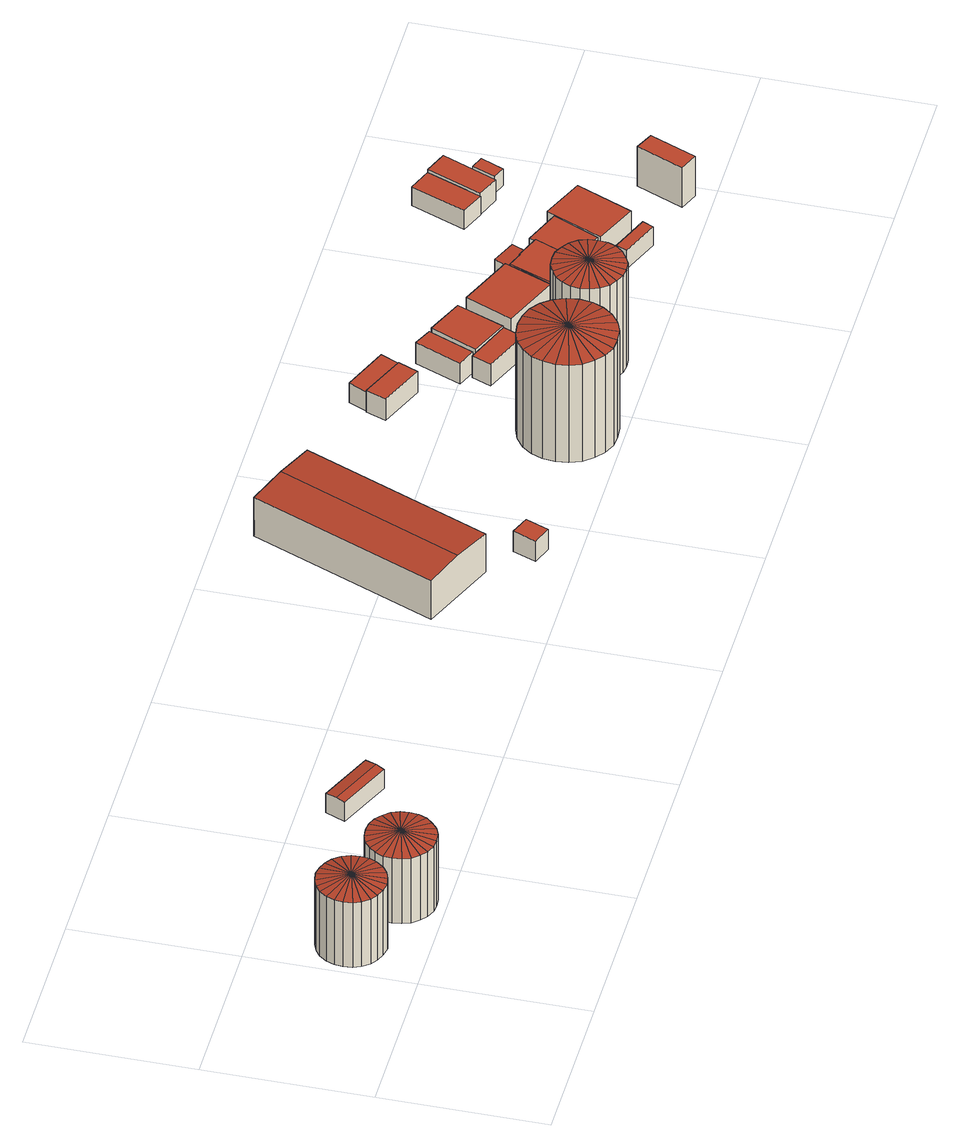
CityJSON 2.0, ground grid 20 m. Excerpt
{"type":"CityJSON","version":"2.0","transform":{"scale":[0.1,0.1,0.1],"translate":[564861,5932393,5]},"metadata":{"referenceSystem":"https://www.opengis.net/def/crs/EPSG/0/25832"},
"CityObjects":{
"building1":{"type":"Building","attributes":{"Grundfläche 2D":"51.512888","Grundhöhe NN":"5.032"},"geometry":[{"type":"Solid","lod":"3","boundaries":[[[[0,1,2]],[[0,3,1]],[[0,2,4]],[[0,4,5]],[[0,5,6]],[[0,6,7]],[[0,7,8]],[[0,8,9]],[[0,9,10]],[[0,10,11]],[[0,11,12]],[[0,12,13]],[[0,13,14]],[[0,14,15]],[[0,15,16]],[[0,16,17]],[[0,17,18]],[[0,18,19]],[[0,19,20]],[[0,20,21]],[[0,21,22]],[[0,22,23]],[[0,23,24]],[[0,24,3]],[[25,26,2,1]],[[26,27,4,2]],[[27,28,5,4]],[[28,29,6,5]],[[29,30,7,6]],[[31,25,1,3]],[[30,32,8,7]],[[32,33,9,8]],[[33,34,10,9]],[[34,35,11,10]],[[35,36,12,11]],[[36,37,13,12]],[[37,38,14,13]],[[38,39,15,14]],[[39,40,16,15]],[[40,41,17,16]],[[41,42,18,17]],[[42,43,19,18]],[[43,44,20,19]],[[44,45,21,20]],[[45,46,22,21]],[[46,47,23,22]],[[47,48,24,23]],[[48,31,3,24]],[[42,41,40,39,38,37,36,35,34,33,32,30,29,28,27,26,25,31,48,47,46,45,44,43]]]],"semantics":{"surfaces":[{"type":"RoofSurface"},{"type":"WallSurface"},{"type":"GroundSurface"}],"values":[[0,0,0,0,0,0,0,0,0,0,0,0,0,0,0,0,0,0,0,0,0,0,0,0,1,1,1,1,1,1,1,1,1,1,1,1,1,1,1,1,1,1,1,1,1,1,1,1,2]]}}]},
"building2":{"type":"Building","attributes":{"Grundfläche 2D":"51.512527","Grundhöhe NN":"5.002"},"geometry":[{"type":"Solid","lod":"3","boundaries":[[[[49,50,51]],[[49,52,50]],[[49,51,53]],[[49,53,54]],[[49,54,55]],[[49,55,56]],[[49,56,57]],[[49,57,58]],[[49,58,59]],[[49,59,60]],[[49,60,61]],[[49,61,62]],[[49,62,63]],[[49,63,64]],[[49,64,65]],[[49,65,66]],[[49,66,67]],[[49,67,68]],[[49,68,69]],[[49,69,70]],[[49,70,71]],[[49,71,72]],[[49,72,73]],[[49,73,52]],[[74,75,51,50]],[[75,76,53,51]],[[77,74,50,52]],[[76,78,54,53]],[[78,79,55,54]],[[79,80,56,55]],[[80,81,57,56]],[[81,82,58,57]],[[82,83,59,58]],[[83,84,60,59]],[[84,85,61,60]],[[85,86,62,61]],[[86,87,63,62]],[[87,88,64,63]],[[88,89,65,64]],[[89,90,66,65]],[[90,91,67,66]],[[91,92,68,67]],[[92,93,69,68]],[[93,94,70,69]],[[94,95,71,70]],[[95,96,72,71]],[[96,97,73,72]],[[97,77,52,73]],[[92,91,90,89,88,87,86,85,84,83,82,81,80,79,78,76,75,74,77,97,96,95,94,93]]]],"semantics":{"surfaces":[{"type":"RoofSurface"},{"type":"WallSurface"},{"type":"GroundSurface"}],"values":[[0,0,0,0,0,0,0,0,0,0,0,0,0,0,0,0,0,0,0,0,0,0,0,0,1,1,1,1,1,1,1,1,1,1,1,1,1,1,1,1,1,1,1,1,1,1,1,1,2]]}}]},
"building3":{"type":"Building","attributes":{"Grundfläche 2D":"18.307391","Grundhöhe NN":"5.607"},"geometry":[{"type":"Solid","lod":"3","boundaries":[[[[98,99,100,101]],[[102,99,98,103]],[[101,100,104,105]],[[103,98,101,105,106]],[[102,103,106,107]],[[104,100,99,102,107]],[[105,104,107,106]]]],"semantics":{"surfaces":[{"type":"RoofSurface"},{"type":"WallSurface"},{"type":"GroundSurface"}],"values":[[0,0,1,1,1,1,2]]}}]},
"building4":{"type":"Building","attributes":{"Grundfläche 2D":"7.392610","Grundhöhe NN":"5.637"},"geometry":[{"type":"Solid","lod":"3","boundaries":[[[[108,109,110,111]],[[112,113,111,110]],[[113,114,108,111]],[[114,115,109,108]],[[115,112,110,109]],[[115,114,113,112]]]],"semantics":{"surfaces":[{"type":"RoofSurface"},{"type":"WallSurface"},{"type":"GroundSurface"}],"values":[[0,1,1,1,1,2]]}}]},
"building5":{"type":"Building","attributes":{"Grundfläche 2D":"244.251799","Grundhöhe NN":"5.719"},"geometry":[{"type":"Solid","lod":"3","boundaries":[[[[116,117,118,119]],[[120,116,119,121]],[[121,119,118,122,123]],[[120,121,123,124]],[[117,116,120,124,125]],[[118,117,125,122]],[[123,122,125,124]]]],"semantics":{"surfaces":[{"type":"RoofSurface"},{"type":"WallSurface"},{"type":"GroundSurface"}],"values":[[0,0,1,1,1,1,2]]}}]},
"building6":{"type":"Building","attributes":{"Grundfläche 2D":"102.396946","Grundhöhe NN":"5.421"},"geometry":[{"type":"Solid","lod":"3","boundaries":[[[[126,127,128]],[[126,129,127]],[[126,128,130]],[[126,130,131]],[[126,131,132]],[[126,132,133]],[[126,133,134]],[[126,134,135]],[[126,135,136]],[[126,136,137]],[[126,137,138]],[[126,138,139]],[[126,139,140]],[[126,140,141]],[[126,141,142]],[[126,142,143]],[[126,143,144]],[[126,144,145]],[[126,145,146]],[[126,146,147]],[[126,147,148]],[[126,148,149]],[[126,149,150]],[[126,150,129]],[[151,152,128,127]],[[152,153,130,128]],[[153,154,131,130]],[[154,155,132,131]],[[155,156,133,132]],[[156,157,134,133]],[[157,158,135,134]],[[158,159,136,135]],[[159,160,137,136]],[[160,161,138,137]],[[161,162,139,138]],[[162,163,140,139]],[[163,164,141,140]],[[164,165,142,141]],[[165,166,143,142]],[[166,167,144,143]],[[167,168,145,144]],[[168,169,146,145]],[[169,170,147,146]],[[170,171,148,147]],[[171,172,149,148]],[[173,151,127,129]],[[172,174,150,149]],[[174,173,129,150]],[[167,166,165,164,163,162,161,160,159,158,157,156,155,154,153,152,151,173,174,172,171,170,169,168]]]],"semantics":{"surfaces":[{"type":"RoofSurface"},{"type":"WallSurface"},{"type":"GroundSurface"}],"values":[[0,0,0,0,0,0,0,0,0,0,0,0,0,0,0,0,0,0,0,0,0,0,0,0,1,1,1,1,1,1,1,1,1,1,1,1,1,1,1,1,1,1,1,1,1,1,1,1,2]]}}]},
"building7":{"type":"Building","attributes":{"Grundfläche 2D":"15.365152","Grundhöhe NN":"5.631"},"geometry":[{"type":"Solid","lod":"3","boundaries":[[[[175,176,177,178]],[[179,180,178,177]],[[180,181,175,178]],[[181,182,176,175]],[[182,179,177,176]],[[182,181,180,179]]]],"semantics":{"surfaces":[{"type":"RoofSurface"},{"type":"WallSurface"},{"type":"GroundSurface"}],"values":[[0,1,1,1,1,2]]}}]},
"building8":{"type":"Building","attributes":{"Grundfläche 2D":"14.849034","Grundhöhe NN":"5.707"},"geometry":[{"type":"Solid","lod":"3","boundaries":[[[[183,184,185,186]],[[187,188,186,185]],[[188,189,183,186]],[[189,190,184,183]],[[190,187,185,184]],[[190,189,188,187]]]],"semantics":{"surfaces":[{"type":"RoofSurface"},{"type":"WallSurface"},{"type":"GroundSurface"}],"values":[[0,1,1,1,1,2]]}}]},
"building9":{"type":"Building","attributes":{"Grundfläche 2D":"15.145867","Grundhöhe NN":"5.447"},"geometry":[{"type":"Solid","lod":"3","boundaries":[[[[191,192,193,194]],[[195,196,194,193]],[[196,197,191,194]],[[197,198,192,191]],[[198,195,193,192]],[[198,197,196,195]]]],"semantics":{"surfaces":[{"type":"RoofSurface"},{"type":"WallSurface"},{"type":"GroundSurface"}],"values":[[0,1,1,1,1,2]]}}]},
"building10":{"type":"Building","attributes":{"Grundfläche 2D":"14.447411","Grundhöhe NN":"5.535"},"geometry":[{"type":"Solid","lod":"3","boundaries":[[[[199,200,201,202]],[[203,204,202,201]],[[204,205,199,202]],[[205,206,200,199]],[[206,203,201,200]],[[206,205,204,203]]]],"semantics":{"surfaces":[{"type":"RoofSurface"},{"type":"WallSurface"},{"type":"GroundSurface"}],"values":[[0,1,1,1,1,2]]}}]},
"building11":{"type":"Building","attributes":{"Grundfläche 2D":"56.345655","Grundhöhe NN":"5.419"},"geometry":[{"type":"Solid","lod":"3","boundaries":[[[[207,208,209]],[[207,210,208]],[[207,209,211]],[[207,211,212]],[[207,212,213]],[[207,213,214]],[[207,214,215]],[[207,215,216]],[[207,216,217]],[[207,217,218]],[[207,218,219]],[[207,219,220]],[[207,220,221]],[[207,221,222]],[[207,222,223]],[[207,223,224]],[[207,224,225]],[[207,225,226]],[[207,226,227]],[[207,227,228]],[[207,228,229]],[[207,229,230]],[[207,230,231]],[[207,231,210]],[[232,233,209,208]],[[233,234,211,209]],[[235,232,208,210]],[[234,236,212,211]],[[236,237,213,212]],[[237,238,214,213]],[[238,239,215,214]],[[239,240,216,215]],[[240,241,217,216]],[[241,242,218,217]],[[242,243,219,218]],[[243,244,220,219]],[[244,245,221,220]],[[245,246,222,221]],[[246,247,223,222]],[[247,248,224,223]],[[248,249,225,224]],[[249,250,226,225]],[[250,251,227,226]],[[251,252,228,227]],[[252,253,229,228]],[[253,254,230,229]],[[254,255,231,230]],[[255,235,210,231]],[[250,249,248,247,246,245,244,243,242,241,240,239,238,237,236,234,233,232,235,255,254,253,252,251]]]],"semantics":{"surfaces":[{"type":"RoofSurface"},{"type":"WallSurface"},{"type":"GroundSurface"}],"values":[[0,0,0,0,0,0,0,0,0,0,0,0,0,0,0,0,0,0,0,0,0,0,0,0,1,1,1,1,1,1,1,1,1,1,1,1,1,1,1,1,1,1,1,1,1,1,1,1,2]]}}]},
"building12":{"type":"Building","attributes":{"Grundfläche 2D":"29.863261","Grundhöhe NN":"5.520"},"geometry":[{"type":"Solid","lod":"3","boundaries":[[[[256,257,258,259]],[[260,261,259,258]],[[261,262,256,259]],[[262,263,257,256]],[[263,260,258,257]],[[263,262,261,260]]]],"semantics":{"surfaces":[{"type":"RoofSurface"},{"type":"WallSurface"},{"type":"GroundSurface"}],"values":[[0,1,1,1,1,2]]}}]},
"building13":{"type":"Building","attributes":{"Grundfläche 2D":"44.613595","Grundhöhe NN":"5.441"},"geometry":[{"type":"Solid","lod":"3","boundaries":[[[[264,265,266,267]],[[268,269,267,266]],[[269,270,264,267]],[[270,271,265,264]],[[271,268,266,265]],[[271,270,269,268]]]],"semantics":{"surfaces":[{"type":"RoofSurface"},{"type":"WallSurface"},{"type":"GroundSurface"}],"values":[[0,1,1,1,1,2]]}}]},
"building14":{"type":"Building","attributes":{"Grundfläche 2D":"32.905799","Grundhöhe NN":"5.519"},"geometry":[{"type":"Solid","lod":"3","boundaries":[[[[272,273,274,275,276,277,278,279,280]],[[281,282,278]],[[282,279,278]],[[283,276,275,274,284,285]],[[277,276,283,286]],[[287,281,278,277,286,288]],[[282,281,287,289]],[[279,282,289,290]],[[280,279,290,291]],[[272,280,291,292]],[[274,273,272,292,284]],[[288,286,283,285,284,292,291,290,289,287]]]],"semantics":{"surfaces":[{"type":"RoofSurface"},{"type":"WallSurface"},{"type":"GroundSurface"}],"values":[[0,0,0,1,1,1,1,1,1,1,1,2]]}}]},
"building15":{"type":"Building","attributes":{"Grundfläche 2D":"6.907935","Grundhöhe NN":"5.504"},"geometry":[{"type":"Solid","lod":"3","boundaries":[[[[293,294,295,296,297,298]],[[288,286,296,295]],[[286,283,297,296]],[[283,299,298,297]],[[299,300,293,298]],[[300,301,294,293]],[[301,288,295,294]],[[286,288,301,300,299,283]]]],"semantics":{"surfaces":[{"type":"RoofSurface"},{"type":"WallSurface"},{"type":"GroundSurface"}],"values":[[0,1,1,1,1,1,1,2]]}}]},
"building16":{"type":"Building","attributes":{"Grundfläche 2D":"7.161820","Grundhöhe NN":"5.579"},"geometry":[{"type":"Solid","lod":"3","boundaries":[[[[302,303,304,305]],[[306,307,305,304]],[[307,308,302,305]],[[308,309,303,302]],[[309,306,304,303]],[[309,308,307,306]]]],"semantics":{"surfaces":[{"type":"RoofSurface"},{"type":"WallSurface"},{"type":"GroundSurface"}],"values":[[0,1,1,1,1,2]]}}]},
"building17":{"type":"Building","attributes":{"Grundfläche 2D":"27.278448","Grundhöhe NN":"5.567"},"geometry":[{"type":"Solid","lod":"3","boundaries":[[[[310,311,312,313,314,315]],[[316,317,315,314]],[[317,318,310,315]],[[318,319,311,310]],[[319,320,312,311]],[[320,321,313,312]],[[321,316,314,313]],[[321,320,319,318,317,316]]]],"semantics":{"surfaces":[{"type":"RoofSurface"},{"type":"WallSurface"},{"type":"GroundSurface"}],"values":[[0,1,1,1,1,1,1,2]]}}]},
"building18":{"type":"Building","attributes":{"Grundfläche 2D":"40.799267","Grundhöhe NN":"5.562"},"geometry":[{"type":"Solid","lod":"3","boundaries":[[[[322,323,324,325]],[[322,325,326,327]],[[323,322,327,328]],[[324,323,328,329]],[[325,324,329,326]],[[328,327,326,329]]]],"semantics":{"surfaces":[{"type":"RoofSurface"},{"type":"WallSurface"},{"type":"GroundSurface"}],"values":[[0,1,1,1,1,2]]}}]},
"building19":{"type":"Building","attributes":{"Grundfläche 2D":"21.633784","Grundhöhe NN":"5.632"},"geometry":[{"type":"Solid","lod":"3","boundaries":[[[[330,331,332,333,334]],[[332,331,335,336]],[[333,332,336,337]],[[338,330,334,333,337,339]],[[331,330,338,335]],[[337,336,335,338,339]]]],"semantics":{"surfaces":[{"type":"RoofSurface"},{"type":"WallSurface"},{"type":"GroundSurface"}],"values":[[0,1,1,1,1,2]]}}]},
"building20":{"type":"Building","attributes":{"Grundfläche 2D":"14.726345","Grundhöhe NN":"5.582"},"geometry":[{"type":"Solid","lod":"3","boundaries":[[[[340,341,342,343]],[[344,345,343,342]],[[345,346,340,343]],[[346,347,341,340]],[[347,344,342,341]],[[347,346,345,344]]]],"semantics":{"surfaces":[{"type":"RoofSurface"},{"type":"WallSurface"},{"type":"GroundSurface"}],"values":[[0,1,1,1,1,2]]}}]},
"building21":{"type":"Building","attributes":{"Grundfläche 2D":"21.632795","Grundhöhe NN":"5.616"},"geometry":[{"type":"Solid","lod":"3","boundaries":[[[[348,349,350,351]],[[339,352,351,350]],[[352,353,348,351]],[[353,338,349,348]],[[338,339,350,349]],[[338,353,352,339]]]],"semantics":{"surfaces":[{"type":"RoofSurface"},{"type":"WallSurface"},{"type":"GroundSurface"}],"values":[[0,1,1,1,1,2]]}}]},
"building22":{"type":"Building","attributes":{"Grundfläche 2D":"4.884116","Grundhöhe NN":"5.608"},"geometry":[{"type":"Solid","lod":"3","boundaries":[[[[354,355,356,357]],[[358,359,357,356]],[[359,360,354,357]],[[360,361,355,354]],[[361,358,356,355]],[[361,360,359,358]]]],"semantics":{"surfaces":[{"type":"RoofSurface"},{"type":"WallSurface"},{"type":"GroundSurface"}],"values":[[0,1,1,1,1,2]]}}]}
},
"vertices":[
[51,88,101],[40,49,93],[51,47,93],[30,53,93],[61,49,93],[71,53,93],[79,59,93],[86,68,93],[90,77,93],[91,88,93],[90,98,93],[86,108,93],[79,117,93],[71,123,93],[61,127,93],[51,129,93],[40,127,93],[30,123,93],[22,117,93],[15,108,93],[11,98,93],[10,88,93],[11,77,93],[15,68,93],[22,59,93],[40,49,0],[51,47,0],[61,49,0],[71,53,0],[79,59,0],[86,68,0],[30,53,0],[90,77,0],[91,88,0],[90,98,0],[86,108,0],[79,117,0],[71,123,0],[61,127,0],[51,129,0],[40,127,0],[30,123,0],[22,117,0],[15,108,0],[11,98,0],[10,88,0],[11,77,0],[15,68,0],[22,59,0],
[136,53,101],[97,63,93],[96,53,93],[101,73,93],[97,42,93],[101,32,93],[108,24,93],[116,17,93],[126,13,93],[136,12,93],[147,13,93],[157,17,93],[165,24,93],[172,32,93],[176,42,93],[177,53,93],[176,63,93],[172,73,93],[165,81,93],[157,88,93],[147,92,93],[136,93,93],[126,92,93],[116,88,93],[108,81,93],[97,63,0],[96,53,0],[97,42,0],[101,73,0],[101,32,0],[108,24,0],[116,17,0],[126,13,0],[136,12,0],[147,13,0],[157,17,0],[165,24,0],[172,32,0],[176,42,0],[177,53,0],[176,63,0],[172,73,0],[165,81,0],[157,88,0],[147,92,0],[136,93,0],[126,92,0],[116,88,0],[108,81,0],
[315,124,35],[250,153,35],[246,143,33],[311,114,33],[256,167,33],[322,138,33],[246,143,6],[311,114,6],[322,138,6],[256,167,6],
[763,63,35],[740,72,35],[729,44,35],[752,35,35],[729,44,6],[752,35,6],[763,63,6],[740,72,6],
[744,337,65],[697,356,62],[604,132,62],[650,113,65],[790,318,62],[697,93,62],[604,132,7],[697,93,7],[790,318,7],[697,356,7],
[960,63,155],[975,8,144],[989,14,144],[960,7,144],[1001,23,144],[1010,35,144],[1016,49,144],[1018,64,144],[1016,79,144],[1010,93,144],[1001,105,144],[989,114,144],[975,119,144],[960,121,144],[945,119,144],[931,114,144],[919,105,144],[910,93,144],[905,79,144],[903,64,144],[905,49,144],[910,35,144],[920,23,144],[931,14,144],[945,8,144],[975,8,4],[989,14,4],[1001,23,4],[1010,35,4],[1016,49,4],[1018,64,4],[1016,79,4],[1010,93,4],[1001,105,4],[989,114,4],[975,119,4],[960,121,4],[945,119,4],[931,114,4],[919,105,4],[910,93,4],[905,79,4],[903,64,4],[905,49,4],[910,35,4],[920,23,4],[931,14,4],[960,7,4],[945,8,4],
[980,239,36],[990,263,36],[934,286,37],[925,262,37],[934,286,6],[925,262,6],[980,239,6],[990,263,6],
[1000,285,35],[944,308,35],[934,286,35],[990,263,35],[934,286,7],[990,263,7],[1000,285,7],[944,308,7],
[1067,141,35],[1077,165,35],[1021,187,35],[1012,164,35],[1021,187,4],[1012,164,4],[1067,141,4],[1077,165,4],
[1028,188,35],[1051,243,35],[1029,253,35],[1006,197,35],[1029,253,5],[1006,197,5],[1028,188,5],[1051,243,5],
[1080,69,150],[1043,47,143],[1050,38,143],[1039,58,143],[1059,32,143],[1069,27,143],[1080,26,143],[1091,27,143],[1101,32,143],[1110,38,143],[1117,47,143],[1121,57,143],[1122,69,143],[1121,80,143],[1117,90,143],[1110,99,143],[1101,105,143],[1091,110,143],[1080,111,143],[1069,110,143],[1059,105,143],[1050,99,143],[1043,90,143],[1039,80,143],[1037,69,143],[1043,47,4],[1050,38,4],[1059,32,4],[1039,58,4],[1069,27,4],[1080,26,4],[1091,27,4],[1101,32,4],[1110,38,4],[1117,47,4],[1121,57,4],[1122,69,4],[1121,80,4],[1117,90,4],[1110,99,4],[1101,105,4],[1091,110,4],[1080,111,4],[1069,110,4],[1059,105,4],[1050,99,4],[1043,90,4],[1039,80,4],[1037,69,4],
[1102,223,35],[1057,242,35],[1033,186,35],[1079,166,35],[1033,186,5],[1079,166,5],[1102,223,5],[1057,242,5],
[1161,132,35],[1184,189,35],[1117,217,35],[1093,160,35],[1117,217,4],[1093,160,4],[1161,132,4],[1184,189,4],
[1207,106,35],[1212,118,35],[1232,166,35],[1231,167,35],[1204,178,34],[1204,177,34],[1187,184,33],[1165,128,33],[1164,123,33],[1185,185,33],[1162,129,33],[1204,178,5],[1232,166,5],[1231,167,5],[1204,177,5],[1185,185,5],[1187,184,5],[1162,129,5],[1165,128,5],[1164,123,5],[1207,106,5],
[1225,191,29],[1195,204,29],[1187,184,27],[1204,177,27],[1204,178,27],[1218,172,27],[1218,172,5],[1225,191,5],[1195,204,5],
[1292,59,33],[1245,78,33],[1240,65,33],[1286,46,33],[1240,65,6],[1286,46,6],[1292,59,6],[1245,78,6],
[1277,156,34],[1233,174,34],[1231,167,34],[1232,166,34],[1212,118,33],[1253,101,34],[1212,118,6],[1253,101,6],[1277,156,6],[1233,174,6],[1231,167,6],[1232,166,6],
[1303,75,36],[1332,143,36],[1281,165,36],[1252,97,36],[1252,97,6],[1303,75,6],[1332,143,6],[1281,165,6],
[1318,310,33],[1290,321,33],[1264,255,33],[1292,243,33],[1292,244,33],[1290,321,6],[1264,255,6],[1292,243,6],[1318,310,6],[1292,244,6],
[1403,77,63],[1381,87,63],[1357,30,63],[1380,21,63],[1357,30,6],[1380,21,6],[1403,77,6],[1381,87,6],
[1347,299,36],[1318,310,37],[1292,244,37],[1320,233,36],[1320,233,6],[1347,299,6],
[1347,231,30],[1359,259,30],[1343,265,30],[1332,237,30],[1343,265,6],[1332,237,6],[1347,231,6],[1359,259,6]
]}
